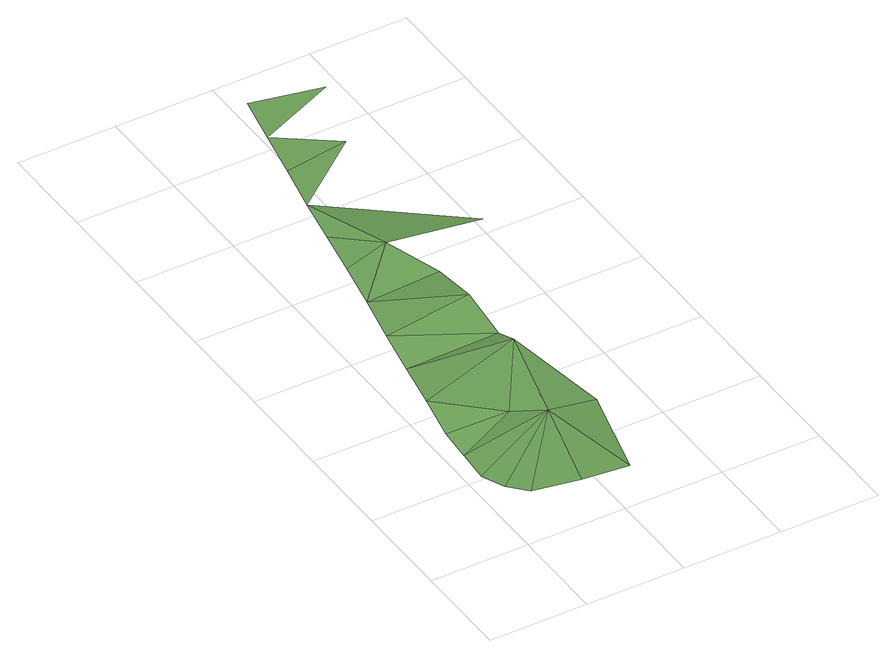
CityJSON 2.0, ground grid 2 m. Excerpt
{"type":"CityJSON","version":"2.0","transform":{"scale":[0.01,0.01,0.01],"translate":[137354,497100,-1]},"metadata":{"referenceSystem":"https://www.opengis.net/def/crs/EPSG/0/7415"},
"CityObjects":{
"plantcover1":{"type":"PlantCover","attributes":{"3df_class":"Forest","bgt_fysiekvoorkomen":"grasland agrarisch","bgt_status":"bestaand","identificatienamespace":"NL.IMGeo","begroeidterreindeeloptalud":"false","relatievehoogteligging":0,"aantal_punten":0},"geometry":[{"type":"MultiSurface","lod":"1","boundaries":[[[0,1,2]],[[2,3,0]],[[1,4,2]],[[5,6,3]],[[6,5,7]],[[4,8,2]],[[3,2,5]],[[9,2,8]],[[10,7,11]],[[5,11,7]],[[12,13,10]],[[2,11,5]],[[14,2,9]],[[12,10,11]],[[15,13,16]],[[14,11,2]],[[16,13,12]],[[17,15,18]],[[19,15,16]],[[17,18,20]],[[19,18,15]],[[20,18,21]],[[21,18,22]],[[21,23,24]],[[23,25,24]],[[26,25,27]]]}]}
},
"vertices":[
[27,203,15],[48,157,15],[216,288,30],[32,270,15],[80,122,15],[166,338,14],[36,338,16],[56,437,16],[172,102,17],[268,96,13],[75,536,14],[266,488,35],[266,538,15],[94,635,14],[316,288,13],[114,734,15],[266,638,34],[133,833,15],[216,838,37],[266,738,19],[152,932,13],[171,1031,11],[416,838,9],[316,1138,23],[191,1130,13],[210,1229,14],[229,1328,16],[366,1288,24]
]}
